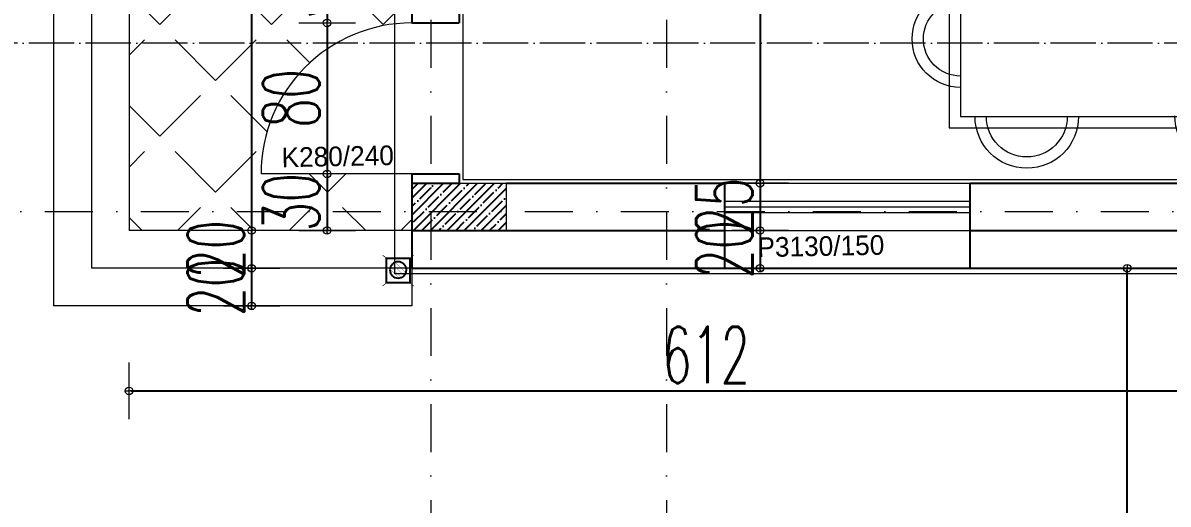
# Model space of a CAD drawing. Header units: millimetres. Extents: x -16104 to 67872, y -88009 to 12107.
# Drawn here: x 14388 to 14996, y -6715 to -6460 of the extents above; entities that cross this region are included whole.
import ezdxf

# ---------------------------------------------------------------- set-up
doc = ezdxf.new("R2010")
doc.units = ezdxf.units.MM
for name, pattern in [('ACAD_ISO04W100', [30, 24, -3, 0, -3]), ('ACAD_ISO07W100', [3, 0, -3]), ('DASHDOTX2', [50.8, 25.4, -12.7, 0, -12.7])]:
    doc.linetypes.add(name, pattern=pattern)
doc.layers.get('0').update_dxf_attribs({"color": 241})
for name, color, linetype, lineweight in [('AKS', 1, 'ACAD_ISO07W100', 5), ('akslar', 144, 'Continuous', 20), ('balkon', 6, 'Continuous', 5), ('duvar', 123, 'Continuous', 25), ('emsal&kolon', 1, 'Continuous', 5), ('kapı', 3, 'Continuous', 5), ('OLCU', 54, 'Continuous', 13), ('pencere', 5, 'Continuous', 5), ('POZ', 36, 'Continuous', 18), ('SıVA', 40, 'Continuous', 9), ('tefriş', 30, 'Continuous', 5), ('ÖLÇÜ', 252, 'Continuous', 20)]:
    doc.layers.add(name, color=color, linetype=linetype, lineweight=lineweight)
doc.styles.add('DIM', font='Txttw.shx', dxfattribs={"width": 0.6})
doc.styles.add('M2', font='stylu.ttf', dxfattribs={"height": 10})
doc.dimstyles.new('50', dxfattribs={"dimscale": 0, "dimtxt": 30, "dimasz": 1, "dimexe": 0, "dimexo": 2, "dimgap": 4, "dimtad": 1, "dimdec": 0, "dimzin": 0, "dimdsep": 46, "dimtxsty": 'DIM', "dimblk1": 'DOT', "dimblk2": 'DOT', "dimsah": 1, "dimcen": 1.5, "dimdle": 3, "dimse1": 1, "dimse2": 1, "dimclrd": 256, "dimclre": 9, "dimclrt": 256, "dimadec": 0, "dimazin": 0, "dimtfac": 0.24, "dimtdec": 0, "dimtix": 1, "dimtmove": 2, "dimatfit": 3, "dimldrblk": 'DOT', "dimfxl": 0, "dimtolj": 1, "dimtzin": 15, "dimarcsym": 0})

# ---------------------------------------------------------------- blocks, each defined once
blk = doc.blocks.new('rb')
at = {"layer": 'tefriş'}
for points in [[(1548.4, 487.07), (1595.5, 487.07), (1595.5, 394.92), (1548.4, 394.92)], [(1551.4, 484.07), (1592.5, 484.07), (1592.5, 397.92), (1551.4, 397.92)]]:
    blk.add_lwpolyline(points, close=True, dxfattribs=at)
for centre, radius, start, end in [((1571.95, 484.07), 12.83, 0, 180), ((1571.95, 484.07), 9.83, 0, 180), ((1551.4, 466.84), 14.18, 90, 270), ((1592.5, 466.49), 13.72, 270, 90), ((1551.4, 466.84), 11.18, 90, 270), ((1592.5, 466.49), 10.72, 270, 90), ((1551.4, 415.62), 14.18, 90, 270), ((1551.4, 415.62), 11.18, 90, 270), ((1592.29, 413.54), 13.72, 270, 90), ((1592.29, 413.54), 10.72, 270, 90), ((1571.95, 397.92), 13.83, 180, 0), ((1571.95, 397.92), 10.83, 180, 0)]:
    blk.add_arc(centre, radius, start, end, dxfattribs=at)
blk = doc.blocks.new('DOT')
for p, q in [((0, 15), (0, -15)), ((-2, 0), (0, 0)), ((2, 0), (0, 0))]:
    blk.add_line(p, q)
blk.add_circle((0, 0), 2)
blk = doc.blocks.new('*D6053')
at = {"layer": 'Defpoints', "color": 0, "transparency": 16777216}
for p in [(14509.71, -6074.87), (14509.71, -6569.56), (14509.71, -6569.56)]:
    blk.add_point(p, dxfattribs=at)
at = {"layer": 'OLCU', "lineweight": -2, "transparency": 16777216}
blk.add_line((14509.71, -6075.87), (14509.71, -6568.56), dxfattribs=at)
for p, rotation in [((14509.71, -6074.87), 90), ((14509.71, -6569.56), 270)]:
    blk.add_blockref('DOT', p, dxfattribs=dict(at, rotation=rotation))
at = {"layer": 'OLCU', "transparency": 16777216, "insert": (14490.71, -6322.22), "char_height": 30, "attachment_point": 5, "rotation": 90, "style": 'DIM'}
blk.add_mtext('\\A1;495', dxfattribs=at)
blk = doc.blocks.new('*D6054')
at = {"layer": 'Defpoints', "color": 0, "transparency": 16777216}
for p in [(14509.71, -6569.56), (14509.71, -6589.56), (14509.71, -6589.56)]:
    blk.add_point(p, dxfattribs=at)
at = {"layer": 'OLCU', "lineweight": -2, "transparency": 16777216}
for p, q in [((14509.71, -6568.56), (14509.71, -6567.56)), ((14509.71, -6569.56), (14509.71, -6589.56)), ((14509.71, -6590.56), (14509.71, -6591.56))]:
    blk.add_line(p, q, dxfattribs=at)
for p, rotation in [((14509.71, -6569.56), 270), ((14509.71, -6589.56), 90)]:
    blk.add_blockref('DOT', p, dxfattribs=dict(at, rotation=rotation))
at = {"layer": 'OLCU', "transparency": 16777216, "insert": (14490.71, -6579.56), "char_height": 30, "attachment_point": 5, "rotation": 90, "style": 'DIM'}
blk.add_mtext('\\A1;20', dxfattribs=at)
blk = doc.blocks.new('*D6368')
at = {"layer": 'Defpoints', "color": 0, "transparency": 16777216}
for p in [(14509.71, -6589.56), (14509.71, -6609.56), (14509.71, -6609.56)]:
    blk.add_point(p, dxfattribs=at)
at = {"layer": 'OLCU', "lineweight": -2, "transparency": 16777216}
for p, q in [((14509.71, -6588.56), (14509.71, -6587.56)), ((14509.71, -6589.56), (14509.71, -6609.56)), ((14509.71, -6610.56), (14509.71, -6611.56))]:
    blk.add_line(p, q, dxfattribs=at)
for p, rotation in [((14509.71, -6589.56), 270), ((14509.71, -6609.56), 90)]:
    blk.add_blockref('DOT', p, dxfattribs=dict(at, rotation=rotation))
at = {"layer": 'OLCU', "transparency": 16777216, "insert": (14490.71, -6599.56), "char_height": 30, "attachment_point": 5, "rotation": 90, "style": 'DIM'}
blk.add_mtext('\\A1;20', dxfattribs=at)
blk = doc.blocks.new('*D6371')
at = {"layer": 'Defpoints', "color": 0, "transparency": 16777216}
for p in [(14594.71, -6424.56), (14549.71, -6459.56), (14594.71, -6459.56)]:
    blk.add_point(p, dxfattribs=at)
at = {"layer": 'OLCU', "lineweight": -2, "transparency": 16777216}
for p, q in [((14549.71, -6423.56), (14549.71, -6422.56)), ((14549.71, -6424.56), (14549.71, -6459.56)), ((14549.71, -6460.56), (14549.71, -6461.56))]:
    blk.add_line(p, q, dxfattribs=at)
for p, rotation in [((14549.71, -6424.56), 270), ((14549.71, -6459.56), 90)]:
    blk.add_blockref('DOT', p, dxfattribs=dict(at, rotation=rotation))
at = {"layer": 'OLCU', "transparency": 16777216, "insert": (14530.71, -6442.06), "char_height": 30, "attachment_point": 5, "rotation": 90, "style": 'DIM'}
blk.add_mtext('\\A1;35', dxfattribs=at)
blk = doc.blocks.new('*D6057')
at = {"layer": 'Defpoints', "color": 0, "transparency": 16777216}
for p in [(14594.71, -6459.56), (14549.71, -6539.56), (14594.71, -6539.56)]:
    blk.add_point(p, dxfattribs=at)
at = {"layer": 'OLCU', "lineweight": -2, "transparency": 16777216}
blk.add_line((14549.71, -6460.56), (14549.71, -6538.56), dxfattribs=at)
for p, rotation in [((14549.71, -6459.56), 90), ((14549.71, -6539.56), 270)]:
    blk.add_blockref('DOT', p, dxfattribs=dict(at, rotation=rotation))
at = {"layer": 'OLCU', "transparency": 16777216, "insert": (14530.71, -6499.56), "char_height": 30, "attachment_point": 5, "rotation": 90, "style": 'DIM'}
blk.add_mtext('\\A1;80', dxfattribs=at)
blk = doc.blocks.new('*D6058')
at = {"layer": 'Defpoints', "color": 0, "transparency": 16777216}
for p in [(14549.71, -6539.56), (14549.71, -6569.56), (14549.71, -6569.56)]:
    blk.add_point(p, dxfattribs=at)
at = {"layer": 'OLCU', "lineweight": -2, "transparency": 16777216}
for p, q in [((14549.71, -6538.56), (14549.71, -6537.56)), ((14549.71, -6539.56), (14549.71, -6569.56)), ((14549.71, -6570.56), (14549.71, -6571.56))]:
    blk.add_line(p, q, dxfattribs=at)
for p, rotation in [((14549.71, -6539.56), 270), ((14549.71, -6569.56), 90)]:
    blk.add_blockref('DOT', p, dxfattribs=dict(at, rotation=rotation))
at = {"layer": 'OLCU', "transparency": 16777216, "insert": (14530.71, -6554.56), "char_height": 30, "attachment_point": 5, "rotation": 90, "style": 'DIM'}
blk.add_mtext('\\A1;30', dxfattribs=at)
blk = doc.blocks.new('*D6067')
at = {"layer": 'Defpoints', "color": 0, "transparency": 16777216}
for p in [(14779.35, -6059.87), (14779.35, -6544.56), (14779.35, -6544.56)]:
    blk.add_point(p, dxfattribs=at)
at = {"layer": 'OLCU', "lineweight": -2, "transparency": 16777216}
blk.add_line((14779.35, -6060.87), (14779.35, -6543.56), dxfattribs=at)
for p, rotation in [((14779.35, -6059.87), 90), ((14779.35, -6544.56), 270)]:
    blk.add_blockref('DOT', p, dxfattribs=dict(at, rotation=rotation))
at = {"layer": 'OLCU', "transparency": 16777216, "insert": (14760.35, -6302.22), "char_height": 30, "attachment_point": 5, "rotation": 90, "style": 'DIM'}
blk.add_mtext('\\A1;485', dxfattribs=at)
blk = doc.blocks.new('*D6068')
at = {"layer": 'Defpoints', "color": 0, "transparency": 16777216}
for p in [(14779.35, -6544.56), (14779.35, -6569.56), (14779.35, -6569.56)]:
    blk.add_point(p, dxfattribs=at)
at = {"layer": 'OLCU', "lineweight": -2, "transparency": 16777216}
for p, q in [((14779.35, -6543.56), (14779.35, -6542.56)), ((14779.35, -6544.56), (14779.35, -6569.56)), ((14779.35, -6570.56), (14779.35, -6571.56))]:
    blk.add_line(p, q, dxfattribs=at)
for p, rotation in [((14779.35, -6544.56), 270), ((14779.35, -6569.56), 90)]:
    blk.add_blockref('DOT', p, dxfattribs=dict(at, rotation=rotation))
at = {"layer": 'OLCU', "transparency": 16777216, "insert": (14760.35, -6557.06), "char_height": 30, "attachment_point": 5, "rotation": 90, "style": 'DIM'}
blk.add_mtext('\\A1;25', dxfattribs=at)
blk = doc.blocks.new('*D6086')
at = {"layer": 'Defpoints', "color": 0, "transparency": 16777216}
for p in [(14779.35, -6569.56), (14779.35, -6589.56), (14779.35, -6589.56)]:
    blk.add_point(p, dxfattribs=at)
at = {"layer": 'OLCU', "lineweight": -2, "transparency": 16777216}
for p, q in [((14779.35, -6568.56), (14779.35, -6567.56)), ((14779.35, -6569.56), (14779.35, -6589.56)), ((14779.35, -6590.56), (14779.35, -6591.56))]:
    blk.add_line(p, q, dxfattribs=at)
for p, rotation in [((14779.35, -6569.56), 270), ((14779.35, -6589.56), 90)]:
    blk.add_blockref('DOT', p, dxfattribs=dict(at, rotation=rotation))
at = {"layer": 'OLCU', "transparency": 16777216, "insert": (14760.35, -6579.56), "char_height": 30, "attachment_point": 5, "rotation": 90, "style": 'DIM'}
blk.add_mtext('\\A1;20', dxfattribs=at)
blk = doc.blocks.new('A$C412C2498')
at = {"color": 5, "const_width": 0.6}
for points in [[(3.64, 24.29), (0.19, 27)], [(23.8, 24.29), (27.26, 27)], [(3.64, 2.95), (0.19, 0.24)], [(23.8, 2.95), (27.26, 0.24)]]:
    blk.add_lwpolyline(points, dxfattribs=at)
at = {"color": 5}
blk.add_lwpolyline([(23.8, 24.29), (3.64, 24.29), (3.64, 2.95), (23.8, 2.95)], close=True, dxfattribs=at)
at = {"const_width": 0.1}
for points in [[(6.68, 12.23), (14.63, 20.17)], [(6.76, 14.48), (12.37, 20.1)], [(7.15, 10.44), (16.41, 19.71)], [(7.89, 9.07), (17.79, 18.97)], [(8.8, 8), (18.86, 18.06)], [(9.96, 7.09), (19.77, 16.9)], [(11.26, 6.45), (20.41, 15.6)], [(13.03, 6.04), (20.82, 13.83)], [(14.77, 6.07), (20.78, 12.09)], [(17.41, 7.02), (19.84, 9.45)]]:
    blk.add_lwpolyline(points, dxfattribs=at)
blk.add_circle((13.74, 13.11), 7.12)
blk = doc.blocks.new('A$C5E2C1EC0')
at = {"xscale": 0.6105719971092185, "yscale": 0.6105719971092185, "zscale": 0.6105719971092185}
blk.add_blockref('A$C412C2498', (0, 0), dxfattribs=at)
blk = doc.blocks.new('*D6346')
at = {"layer": 'Defpoints', "color": 0, "transparency": 16777216}
for p in [(14444.71, -6569.56), (15056.71, -6589.56), (15056.71, -6654.56)]:
    blk.add_point(p, dxfattribs=at)
at = {"layer": 'OLCU', "lineweight": -2, "transparency": 16777216}
blk.add_line((14445.71, -6654.56), (15055.71, -6654.56), dxfattribs=at)
at = {"layer": 'OLCU', "lineweight": -2, "transparency": 16777216, "rotation": 180}
blk.add_blockref('DOT', (14444.71, -6654.56), dxfattribs=at)
at = {"layer": 'OLCU', "lineweight": -2, "transparency": 16777216}
blk.add_blockref('DOT', (15056.71, -6654.56), dxfattribs=at)
at = {"layer": 'OLCU', "transparency": 16777216, "insert": (14750.71, -6635.56), "char_height": 30, "attachment_point": 5, "style": 'DIM'}
blk.add_mtext('\\A1;612', dxfattribs=at)
blk = doc.blocks.new('*D6349')
at = {"layer": 'Defpoints', "color": 0, "transparency": 16777216}
for p in [(14974, -6589.56), (15076.71, -6589.56), (15076.71, -7594.06)]:
    blk.add_point(p, dxfattribs=at)
at = {"layer": 'OLCU', "lineweight": -2, "transparency": 16777216}
blk.add_line((14974, -7593.06), (14974, -6590.56), dxfattribs=at)
for p, rotation in [((14974, -6589.56), 90), ((14974, -7594.06), 270)]:
    blk.add_blockref('DOT', p, dxfattribs=dict(at, rotation=rotation))
at = {"layer": 'OLCU', "transparency": 16777216, "insert": (14955, -7091.81), "char_height": 30, "attachment_point": 5, "rotation": 90, "style": 'DIM'}
blk.add_mtext('\\A1;1005', dxfattribs=at)

msp = doc.modelspace()

# ---------------------------------------------------------------- hatches: boundary and pattern name
h = msp.add_hatch()
h.set_pattern_fill('ANSI35,_O', color=256)
h.set_pattern_definition([(45, (3602.555, -17059.605), (-4.490128, 4.490128), []), (45, (3607.0454, -17059.605), (-4.490128, 4.490128), [7.9375, -1.5875, 0, -1.5875])])
h.paths.add_polyline_path([(14604.69, -6544.56), (14594.71, -6544.56), (14594.71, -6559.56), (14604.69, -6559.56)])
h.paths.add_polyline_path([(14644.71, -6544.56), (14604.69, -6544.56), (14604.69, -6559.56), (14644.71, -6559.56)])
h.paths.add_polyline_path([(14644.71, -6559.56), (14604.69, -6559.56), (14604.69, -6569.56), (14644.71, -6569.56)])
h.paths.add_polyline_path([(14604.69, -6559.56), (14594.71, -6559.56), (14594.71, -6569.56), (14604.69, -6569.56)])
at = {"layer": 'ÖLÇÜ'}
h = msp.add_hatch(dxfattribs=at)
h.set_pattern_fill('ANGLE,_O', color=256, scale=6, angle=45)
h.set_pattern_definition([(45, (-0.838, 0), (-29.63485, 29.63485), [30.48, -11.43]), (135, (-0.838, 0), (-29.63485, -29.63485), [30.48, -11.43])])
h.paths.add_polyline_path([(14509.71, -6074.87), (14444.71, -6074.87), (14444.71, -6099.87), (14513.71, -6099.87, -0.079624)])
h.paths.add_polyline_path([(14513.71, -6099.87), (14444.71, -6099.87), (14444.71, -6279.56), (14594.71, -6279.56), (14594.71, -6099.87), (14589.71, -6099.87), (14589.71, -6154.87, -0.323907)])
h.paths.add_polyline_path([(14594.71, -6424.56), (14594.71, -6294.56), (14594.71, -6279.56), (14444.71, -6279.56), (14444.71, -6470.24), (14554.77, -6470.24, -0.131404), (14594.71, -6459.56)])
h.paths.add_polyline_path([(14554.77, -6470.24), (14444.71, -6470.24), (14444.71, -6559.56), (14594.71, -6559.56), (14594.71, -6544.56), (14594.71, -6539.56), (14514.71, -6539.56, -0.268211)])
h.paths.add_polyline_path([(14594.71, -6559.56), (14444.71, -6559.56), (14444.71, -6569.56), (14594.71, -6569.56)])
h.paths.add_polyline_path([(14592.66, -6135.86), (14591.58, -6073.93), (14577.91, -6074.17), (14578.99, -6136.1)], flags=9)
h.paths.add_polyline_path([(14445.04, -6251.87), (14532.88, -6251.87), (14532.88, -6281.65), (14445.04, -6281.65)], flags=9)
h.paths.add_polyline_path([(14445.69, -6223.64), (14549.83, -6223.64), (14549.83, -6250.5), (14445.69, -6250.5)], flags=24)
h.paths.add_polyline_path([(14595.21, -6408.88), (14595.47, -6318.39), (14577.7, -6318.34), (14577.44, -6408.83)], flags=9)
h.paths.add_polyline_path([(14508.21, -6521.63), (14508.21, -6477.49), (14553.21, -6477.49), (14553.21, -6521.63)], flags=24)
h.paths.add_polyline_path([(14508.21, -6576.63), (14508.21, -6532.49), (14553.21, -6532.49), (14553.21, -6576.63)], flags=9)
h.paths.add_polyline_path([(14468.21, -6601.63), (14468.21, -6557.49), (14513.21, -6557.49), (14513.21, -6601.63)], flags=9)

# ---------------------------------------------------------------- linework, layer by layer
at = {"layer": 'AKS', "color": 1, "linetype": 'ACAD_ISO04W100'}
msp.add_line((16913.89, -6470.24), (14305.53, -6470.24), dxfattribs=at)
at = {"layer": 'akslar', "linetype": 'DASHDOTX2'}
for p, q in [((14604.69, -5134.56), (14604.69, -7944.06)), ((14729.71, -5134.56), (14729.71, -7944.06)), ((14094.71, -6559.56), (17144.71, -6559.56))]:
    msp.add_line(p, q, dxfattribs=at)
at = {"layer": 'balkon'}
for p, q in [((14404.71, -6074.87), (14404.71, -6609.56)), ((14424.71, -6074.87), (14424.71, -6589.56)), ((14444.71, -6074.87), (14444.71, -6569.56)), ((14594.71, -6569.56), (14444.71, -6569.56)), ((14594.71, -6589.56), (14424.71, -6589.56)), ((14594.71, -6589.56), (14594.71, -6609.56)), ((14594.71, -6609.56), (14404.71, -6609.56))]:
    msp.add_line(p, q, dxfattribs=at)
at = {"layer": 'duvar'}
for p, q in [((14594.71, -6424.56), (14594.71, -6459.56)), ((14619.71, -6424.56), (14619.71, -6459.56)), ((14594.71, -6459.56), (14619.71, -6459.56)), ((14594.71, -6539.56), (14594.71, -6589.56)), ((14594.71, -6539.56), (14619.71, -6539.56)), ((14619.71, -6539.56), (14619.71, -6544.56)), ((14594.71, -6544.56), (14619.71, -6544.56)), ((14644.71, -6544.56), (14760.71, -6544.56)), ((14760.71, -6589.56), (14760.71, -6544.56)), ((14890.71, -6544.56), (15219.71, -6544.56)), ((14890.71, -6589.56), (14890.71, -6544.56)), ((14594.71, -6569.56), (14760.71, -6569.56)), ((14890.71, -6569.56), (15076.71, -6569.56)), ((14594.71, -6589.56), (14760.71, -6589.56)), ((14760.71, -6589.56), (14890.71, -6589.56)), ((14890.71, -6589.56), (15056.71, -6589.56))]:
    msp.add_line(p, q, dxfattribs=at)
at = {"layer": 'emsal&kolon'}
msp.add_lwpolyline([(14594.71, -6569.56), (14594.71, -6544.56), (14644.71, -6544.56), (14644.71, -6569.56), (14594.71, -6569.56)], dxfattribs=at)
at = {"layer": 'kapı'}
msp.add_line((14594.71, -6539.56), (14514.71, -6539.56), dxfattribs=at)
msp.add_arc((14594.71, -6539.56), 80, 90, 180, dxfattribs=at)
at = {"layer": 'OLCU'}
msp.add_line((14890.71, -6589.56), (14890.71, -6589.56), dxfattribs=at)
at = {"layer": 'pencere'}
for p, q in [((14760.71, -6544.56), (14890.71, -6544.56)), ((14760.71, -6554.06), (14890.71, -6554.06)), ((14760.71, -6557.06), (14890.71, -6557.06)), ((14760.71, -6560.06), (14890.71, -6560.06)), ((14760.71, -6569.56), (14890.71, -6569.56))]:
    msp.add_line(p, q, dxfattribs=at)
at = {"layer": 'SıVA'}
for points in [[(16184.71, -6842.56), (16184.71, -7357.06), (16049.71, -7357.06), (16049.71, -7617.06), (15267.71, -7617.06), (15267.71, -7447.06), (15047.71, -7447.06), (15047.71, -6592.56), (14585.71, -6592.56), (14585.71, -6077.87), (14415.71, -6077.87), (14415.71, -5625.56), (14705.71, -5625.56), (14705.71, -5455.56), (16527.71, -5455.56), (16527.71, -5625.56), (16817.71, -5625.56), (16817.71, -6077.87), (16647.71, -6077.87), (16647.71, -6572.56), (16487.71, -6572.56), (16487.71, -6842.56)], [(14621.71, -6542.56), (15217.71, -6542.56), (15217.71, -6517.56), (15222.71, -6517.56), (15222.71, -6301.56), (15217.71, -6301.56), (15217.71, -6247.56), (15222.71, -6247.56), (15222.71, -6061.87), (15129.71, -6061.87), (14646.71, -6061.87), (14646.71, -6076.87), (14621.71, -6076.87), (14621.71, -6459.56)]]:
    msp.add_lwpolyline(points, close=True, dxfattribs=at)

# ---------------------------------------------------------------- block references
at = {"ltscale": 50, "xscale": -1, "rotation": 180}
msp.add_blockref('A$C5E2C1EC0', (14579.01, -6582.48), dxfattribs=at)
at = {"layer": 'pencere', "xscale": -2, "yscale": 2, "zscale": 2, "rotation": 90}
msp.add_blockref('rb', (15853.74, -3324.15), dxfattribs=at)

# ---------------------------------------------------------------- texts
at = {"layer": 'POZ', "style": 'M2', "flags": 4}
for tag, p in [('K280/240', (14525.69, -6536.05)), ('P3130/150', (14778.03, -6583.7))]:
    msp.add_attdef(tag, p, 'K1 80/210', height=10.4, rotation=1.13919, dxfattribs=at)

# ---------------------------------------------------------------- dimensions: what is measured, and where the dimension line sits
at = {"layer": 'OLCU'}
for base, p1, p2, text, picture, middle in [((14779.35, -6544.56), (14779.35, -6059.87), (14779.35, -6544.56), '485', '*D6067', (14760.35, -6302.22)), ((14509.71, -6569.56), (14509.71, -6074.87), (14509.71, -6569.56), '495', '*D6053', (14490.71, -6322.22))]:
    dim = msp.add_linear_dim(base=base, p1=p1, p2=p2, angle=90, text=text, dimstyle='50', override={"dimscale": 1}, dxfattribs=at)
    dim.commit()
    dim.dimension.update_dxf_attribs({"geometry": picture, "text_midpoint": middle})
for base, p1, p2, picture, middle in [((14549.71, -6459.56), (14594.71, -6424.56), (14594.71, -6459.56), '*D6371', (14530.71, -6442.06)), ((14549.71, -6539.56), (14594.71, -6459.56), (14594.71, -6539.56), '*D6057', (14530.71, -6499.56)), ((14549.71, -6569.56), (14549.71, -6539.56), (14549.71, -6569.56), '*D6058', (14530.71, -6554.56)), ((14779.35, -6569.56), (14779.35, -6544.56), (14779.35, -6569.56), '*D6068', (14760.35, -6557.06)), ((14509.71, -6589.56), (14509.71, -6569.56), (14509.71, -6589.56), '*D6054', (14490.71, -6579.56)), ((14779.35, -6589.56), (14779.35, -6569.56), (14779.35, -6589.56), '*D6086', (14760.35, -6579.56)), ((14509.71, -6609.56), (14509.71, -6589.56), (14509.71, -6609.56), '*D6368', (14490.71, -6599.56))]:
    dim = msp.add_linear_dim(base=base, p1=p1, p2=p2, angle=90, dimstyle='50', override={"dimscale": 1}, dxfattribs=at)
    dim.commit()
    dim.dimension.update_dxf_attribs({"geometry": picture, "text_midpoint": middle})
dim = msp.add_linear_dim(base=(15056.71, -6654.56), p1=(14444.71, -6569.56), p2=(15056.71, -6589.56), dimstyle='50', override={"dimscale": 1}, dxfattribs=at)
dim.commit()
dim.dimension.update_dxf_attribs({"geometry": '*D6346', "text_midpoint": (14750.71, -6635.56)})
dim = msp.add_aligned_dim(p1=(15076.70643821, -7594.06011155), p2=(15076.70643821, -6589.56011155), distance=102.70769654, dimstyle='50', override={"dimscale": 1}, dxfattribs=at)
dim.commit()
dim.dimension.update_dxf_attribs({"geometry": '*D6349', "text_midpoint": (14954.99874167, -7091.81011155)})

doc.saveas('drawing.dxf')
